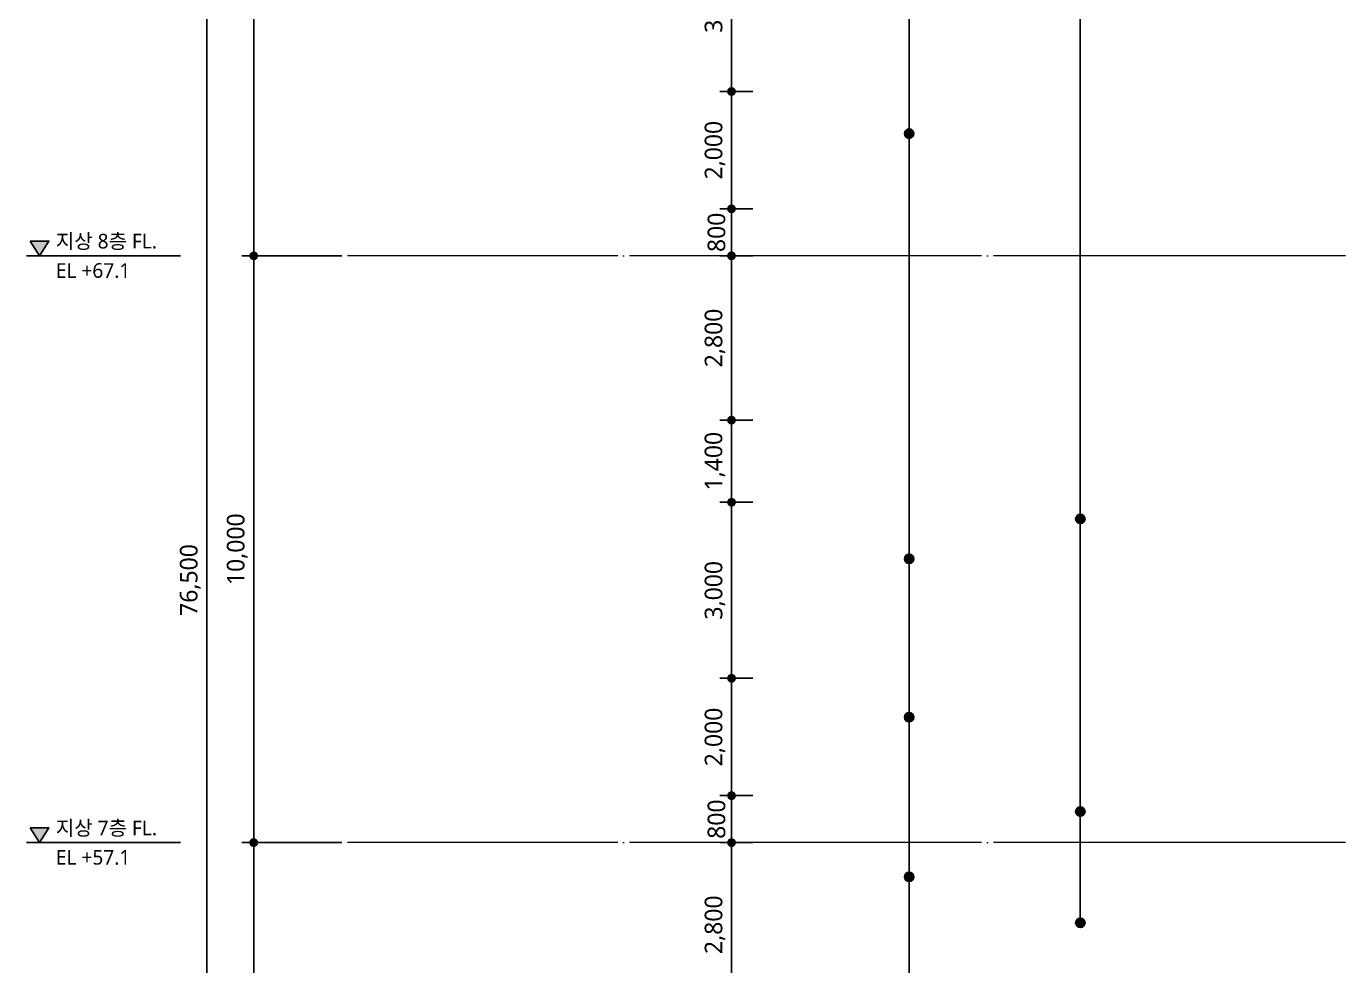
# Model space of a CAD drawing. Header units: millimetres. Extents: x -420989 to -259189, y -1306565 to -1134794.
# Drawn here: x -315923 to -293450, y -1168841 to -1152834 of the extents above; entities that cross this region are included whole.
import ezdxf

# ---------------------------------------------------------------- set-up
doc = ezdxf.new("R2010")
doc.units = ezdxf.units.MM
doc.header["$LTSCALE"] = 100
doc.header["$MEASUREMENT"] = 0
doc.linetypes.add('CEN', pattern=[62, 60, -1, 0, -1])
doc.layers.get('0').update_dxf_attribs({"linetype": 'CONTINUOUS'})
for name, color, linetype in [('7-지시선', 7, 'CONTINUOUS'), ('A-DIMS', 7, 'CONTINUOUS'), ('SYMB', 7, 'CONTINUOUS'), ('TEXT', 4, 'CONTINUOUS')]:
    doc.layers.add(name, color=color, linetype=linetype)
for name, color, linetype, lineweight in [('A-AXIS-LINE', 1, 'CEN', 15), ('A-MKXX-SYMB', 7, 'CONTINUOUS', 25), ('A-XXXX-SYMB', 7, 'CONTINUOUS', 25)]:
    doc.layers.add(name, color=color, linetype=linetype, lineweight=lineweight)
doc.styles.add('HY울릉도L', font='')
doc.styles.add('맑은고딕', font='malgun.ttf')
doc.styles.get('HY울릉도L').set_extended_font_data('HYwulM')
doc.dimstyles.new('CDIM', dxfattribs={"dimtxt": 3, "dimasz": 1.5, "dimexe": 2, "dimexo": 1, "dimgap": 1, "dimtad": 1, "dimdec": 0, "dimrnd": 0.5, "dimzin": 0, "dimdsep": 32, "dimlunit": 6, "dimtxsty": 'HY울릉도L', "dimblk1": '_CIDOT', "dimblk2": '_CIDOT', "dimsah": 1, "dimcen": 5.5, "dimclrd": 2, "dimclre": 2, "dimclrt": 7, "dimadec": 0, "dimazin": 0, "dimtfac": 1, "dimtdec": 0, "dimtix": 1, "dimtmove": 2, "dimatfit": 1, "dimldrblk": '_CIDOT', "dimfxl": 1, "dimtolj": 1, "dimtzin": 0, "dimlwd": -1, "dimarcsym": 0})

# ---------------------------------------------------------------- blocks, each defined once
blk = doc.blocks.new('_CIDOT')
at = {"color": 0, "linetype": 'ByBlock'}
blk.add_line((2, 0), (-1, 0), dxfattribs=at)
at = {"color": 0, "linetype": 'ByBlock', "const_width": 0.5}
blk.add_lwpolyline([(-0.25, 0, 1), (0.25, 0, 1)], format="xyb", close=True, dxfattribs=at)
blk = doc.blocks.new('*D84')
at = {"layer": 'A-DIMS', "lineweight": -2, "transparency": 16777216}
for p, q in [((-303550, -1166744), (-304111, -1166744)), ((-303550, -1169544), (-304111, -1169544))]:
    blk.add_line(p, q, dxfattribs=at)
at = {"layer": 'A-DIMS', "transparency": 16777216}
blk.add_line((-303911, -1169394), (-303911, -1166894), dxfattribs=at)
at = {"layer": 'A-DIMS', "transparency": 16777216, "xscale": 150, "yscale": 150, "zscale": 150}
for p, rotation in [((-303911, -1166744), 90), ((-303911, -1169544), 270)]:
    blk.add_blockref('_CIDOT', p, dxfattribs=dict(at, rotation=rotation))
at = {"layer": 'A-DIMS', "color": 3, "transparency": 16777216, "insert": (-304191, -1168144), "char_height": 300, "attachment_point": 5, "rotation": 90, "style": '맑은고딕'}
blk.add_mtext('\\A1;2,800', dxfattribs=at)
blk = doc.blocks.new('*D85')
at = {"layer": 'A-DIMS', "lineweight": -2, "transparency": 16777216}
for p, q in [((-303550, -1163944), (-304111, -1163944)), ((-303550, -1165944), (-304111, -1165944))]:
    blk.add_line(p, q, dxfattribs=at)
at = {"layer": 'A-DIMS', "transparency": 16777216}
blk.add_line((-303911, -1164094), (-303911, -1165794), dxfattribs=at)
at = {"layer": 'A-DIMS', "transparency": 16777216, "xscale": 150, "yscale": 150, "zscale": 150}
for p, rotation in [((-303911, -1163944), 89.99934911765662), ((-303911, -1165944), 269.9993491176566)]:
    blk.add_blockref('_CIDOT', p, dxfattribs=dict(at, rotation=rotation))
at = {"layer": 'A-DIMS', "color": 3, "transparency": 16777216, "insert": (-304191, -1164944), "char_height": 300, "attachment_point": 5, "rotation": 89.9993, "style": '맑은고딕'}
blk.add_mtext('\\A1;2,000', dxfattribs=at)
blk = doc.blocks.new('*D87')
at = {"layer": 'A-DIMS', "lineweight": -2, "transparency": 16777216}
for p, q in [((-303550, -1160944), (-304111, -1160944)), ((-303550, -1163944), (-304111, -1163944))]:
    blk.add_line(p, q, dxfattribs=at)
at = {"layer": 'A-DIMS', "transparency": 16777216}
blk.add_line((-303911, -1161094), (-303911, -1163794), dxfattribs=at)
at = {"layer": 'A-DIMS', "transparency": 16777216, "xscale": 150, "yscale": 150, "zscale": 150}
for p, rotation in [((-303911, -1160944), 89.99934911765662), ((-303911, -1163944), 269.9993491176566)]:
    blk.add_blockref('_CIDOT', p, dxfattribs=dict(at, rotation=rotation))
at = {"layer": 'A-DIMS', "color": 3, "transparency": 16777216, "insert": (-304191, -1162444), "char_height": 300, "attachment_point": 5, "rotation": 89.9993, "style": '맑은고딕'}
blk.add_mtext('\\A1;3,000', dxfattribs=at)
blk = doc.blocks.new('*D88')
at = {"layer": 'A-DIMS', "lineweight": -2, "transparency": 16777216}
for p, q in [((-303550, -1159544), (-304111, -1159544)), ((-303550, -1160944), (-304111, -1160944))]:
    blk.add_line(p, q, dxfattribs=at)
at = {"layer": 'A-DIMS', "transparency": 16777216}
blk.add_line((-303911, -1159694), (-303911, -1160794), dxfattribs=at)
at = {"layer": 'A-DIMS', "transparency": 16777216, "xscale": 150, "yscale": 150, "zscale": 150}
for p, rotation in [((-303911, -1159544), 89.99934911765662), ((-303911, -1160944), 269.9993491176566)]:
    blk.add_blockref('_CIDOT', p, dxfattribs=dict(at, rotation=rotation))
at = {"layer": 'A-DIMS', "color": 3, "transparency": 16777216, "insert": (-304192, -1160244), "char_height": 300, "attachment_point": 5, "rotation": 89.9993, "style": '맑은고딕'}
blk.add_mtext('\\A1;1,400', dxfattribs=at)
blk = doc.blocks.new('*D89')
at = {"layer": 'A-DIMS', "lineweight": -2, "transparency": 16777216}
for p, q in [((-303550, -1156744), (-304111, -1156744)), ((-303550, -1159544), (-304111, -1159544))]:
    blk.add_line(p, q, dxfattribs=at)
at = {"layer": 'A-DIMS', "transparency": 16777216}
blk.add_line((-303911, -1159394), (-303911, -1156894), dxfattribs=at)
at = {"layer": 'A-DIMS', "transparency": 16777216, "xscale": 150, "yscale": 150, "zscale": 150}
for p, rotation in [((-303911, -1156744), 90), ((-303911, -1159544), 270)]:
    blk.add_blockref('_CIDOT', p, dxfattribs=dict(at, rotation=rotation))
at = {"layer": 'A-DIMS', "color": 3, "transparency": 16777216, "insert": (-304191, -1158144), "char_height": 300, "attachment_point": 5, "rotation": 90, "style": '맑은고딕'}
blk.add_mtext('\\A1;2,800', dxfattribs=at)
blk = doc.blocks.new('*D90')
at = {"layer": 'A-DIMS', "lineweight": -2, "transparency": 16777216}
for p, q in [((-303550, -1153944), (-304111, -1153944)), ((-303550, -1155944), (-304111, -1155944))]:
    blk.add_line(p, q, dxfattribs=at)
at = {"layer": 'A-DIMS', "transparency": 16777216}
blk.add_line((-303911, -1154094), (-303911, -1155794), dxfattribs=at)
at = {"layer": 'A-DIMS', "transparency": 16777216, "xscale": 150, "yscale": 150, "zscale": 150}
for p, rotation in [((-303911, -1153944), 89.99934911765662), ((-303911, -1155944), 269.9993491176566)]:
    blk.add_blockref('_CIDOT', p, dxfattribs=dict(at, rotation=rotation))
at = {"layer": 'A-DIMS', "color": 3, "transparency": 16777216, "insert": (-304191, -1154944), "char_height": 300, "attachment_point": 5, "rotation": 89.9993, "style": '맑은고딕'}
blk.add_mtext('\\A1;2,000', dxfattribs=at)
blk = doc.blocks.new('*D91')
at = {"layer": 'A-DIMS', "lineweight": -2, "transparency": 16777216}
for p, q in [((-303550, -1150944), (-304111, -1150944)), ((-303550, -1153944), (-304111, -1153944))]:
    blk.add_line(p, q, dxfattribs=at)
at = {"layer": 'A-DIMS', "transparency": 16777216}
blk.add_line((-303911, -1151094), (-303911, -1153794), dxfattribs=at)
at = {"layer": 'A-DIMS', "transparency": 16777216, "xscale": 150, "yscale": 150, "zscale": 150}
for p, rotation in [((-303911, -1150944), 89.99934911765662), ((-303911, -1153944), 269.9993491176566)]:
    blk.add_blockref('_CIDOT', p, dxfattribs=dict(at, rotation=rotation))
at = {"layer": 'A-DIMS', "color": 3, "transparency": 16777216, "insert": (-304191, -1152444), "char_height": 300, "attachment_point": 5, "rotation": 89.9993, "style": '맑은고딕'}
blk.add_mtext('\\A1;3,000', dxfattribs=at)
blk = doc.blocks.new('ARROW2')
blk.add_lwpolyline([(-1, 0.87), (-0.26, 0), (-1, -0.87), (-0.85, -1), (0, 0), (-0.85, 1)], close=True)
for points in [[(-1, 0.87), (-0.85, 1), (-0.26, 0), (0, 0)], [(-0.26, 0), (0, 0), (-1, -0.87), (-0.85, -1)]]:
    blk.add_solid(points)
at = {"layer": 'A-XXXX-SYMB'}
blk.add_line((0, 0), (-1, 0), dxfattribs=at)
blk = doc.blocks.new('*D111')
at = {"layer": 'A-DIMS', "lineweight": -2, "transparency": 16777216}
blk.add_line((-310550, -1141494), (-313050, -1141494), dxfattribs=at)
at = {"layer": 'A-DIMS', "transparency": 16777216}
blk.add_line((-312850, -1141644), (-312850, -1182894), dxfattribs=at)
at = {"layer": 'A-DIMS', "transparency": 16777216, "xscale": 150, "yscale": 150, "zscale": 150}
for name, p, rotation in [('_CIDOT', (-312850, -1141494), 90), ('ARROW2', (-312850, -1183044), 270)]:
    blk.add_blockref(name, p, dxfattribs=dict(at, rotation=rotation))
at = {"layer": 'A-DIMS', "color": 3, "transparency": 16777216, "insert": (-313131, -1162269), "char_height": 300, "attachment_point": 5, "rotation": 90, "style": '맑은고딕'}
blk.add_mtext('\\A1;76,500', dxfattribs=at)
blk = doc.blocks.new('*D112')
at = {"layer": 'A-DIMS', "lineweight": -2, "transparency": 16777216}
for p, q in [((-310550, -1166744), (-312250, -1166744)), ((-310550, -1176744), (-312250, -1176744))]:
    blk.add_line(p, q, dxfattribs=at)
at = {"layer": 'A-DIMS', "transparency": 16777216}
blk.add_line((-312050, -1166894), (-312050, -1176594), dxfattribs=at)
at = {"layer": 'A-DIMS', "transparency": 16777216, "xscale": 150, "yscale": 150, "zscale": 150}
for p, rotation in [((-312050, -1166744), 90), ((-312050, -1176744), 270)]:
    blk.add_blockref('_CIDOT', p, dxfattribs=dict(at, rotation=rotation))
at = {"layer": 'A-DIMS', "color": 3, "transparency": 16777216, "insert": (-312331, -1171744), "char_height": 300, "attachment_point": 5, "rotation": 90, "style": '맑은고딕'}
blk.add_mtext('\\A1;10,000', dxfattribs=at)
blk = doc.blocks.new('*D113')
at = {"layer": 'A-DIMS', "lineweight": -2, "transparency": 16777216}
for p, q in [((-310550, -1156744), (-312250, -1156744)), ((-310550, -1166744), (-312250, -1166744))]:
    blk.add_line(p, q, dxfattribs=at)
at = {"layer": 'A-DIMS', "transparency": 16777216}
blk.add_line((-312050, -1156894), (-312050, -1166594), dxfattribs=at)
at = {"layer": 'A-DIMS', "transparency": 16777216, "xscale": 150, "yscale": 150, "zscale": 150}
for p, rotation in [((-312050, -1156744), 90), ((-312050, -1166744), 270)]:
    blk.add_blockref('_CIDOT', p, dxfattribs=dict(at, rotation=rotation))
at = {"layer": 'A-DIMS', "color": 3, "transparency": 16777216, "insert": (-312331, -1161744), "char_height": 300, "attachment_point": 5, "rotation": 90, "style": '맑은고딕'}
blk.add_mtext('\\A1;10,000', dxfattribs=at)
blk = doc.blocks.new('*D116')
at = {"layer": 'A-DIMS', "lineweight": -2, "transparency": 16777216}
for p, q in [((-310550, -1146594), (-312250, -1146594)), ((-310550, -1156744), (-312250, -1156744))]:
    blk.add_line(p, q, dxfattribs=at)
at = {"layer": 'A-DIMS', "transparency": 16777216}
blk.add_line((-312050, -1156594), (-312050, -1146744), dxfattribs=at)
at = {"layer": 'A-DIMS', "transparency": 16777216, "xscale": 150, "yscale": 150, "zscale": 150}
for p, rotation in [((-312050, -1146594), 90), ((-312050, -1156744), 270)]:
    blk.add_blockref('_CIDOT', p, dxfattribs=dict(at, rotation=rotation))
at = {"layer": 'A-DIMS', "color": 3, "transparency": 16777216, "insert": (-312331, -1151669), "char_height": 300, "attachment_point": 5, "rotation": 90, "style": '맑은고딕'}
blk.add_mtext('\\A1;10,150', dxfattribs=at)
blk = doc.blocks.new('입단면LEVEL1')
at = {"layer": 'SYMB', "linetype": 'ByBlock'}
blk.add_line((0, 0), (26.26, 0), dxfattribs=at)
blk.add_lwpolyline([(0.64, 2.5), (2.24, 0), (3.84, 2.5)], close=True, dxfattribs=at)
blk.add_solid([(0.64, 2.5), (3.84, 2.5), (2.24, 0)], dxfattribs=at)
at = {"layer": 'TEXT', "style": '맑은고딕'}
for tag, p in [('층레벨', (5.03, 1.28)), ('LEVEL', (5.85, -2.99))]:
    blk.add_attdef(tag, p, '', height=2.5, dxfattribs=at)
blk = doc.blocks.new('*D157')
at = {"layer": 'A-DIMS', "transparency": 16777216}
for p, q in [((-303911, -1165794), (-303911, -1165644)), ((-303911, -1165944), (-303911, -1166744)), ((-303911, -1166894), (-303911, -1167044))]:
    blk.add_line(p, q, dxfattribs=at)
at = {"layer": 'A-DIMS', "lineweight": -2, "transparency": 16777216}
for p, q in [((-303550, -1165944), (-304111, -1165944)), ((-303550, -1166744), (-304111, -1166744))]:
    blk.add_line(p, q, dxfattribs=at)
at = {"layer": 'A-DIMS', "transparency": 16777216, "xscale": 150, "yscale": 150, "zscale": 150}
for p, rotation in [((-303911, -1165944), 269.9993491176566), ((-303911, -1166744), 89.9993491176566)]:
    blk.add_blockref('_CIDOT', p, dxfattribs=dict(at, rotation=rotation))
at = {"layer": 'A-DIMS', "color": 3, "transparency": 16777216, "insert": (-304166, -1166344), "char_height": 300, "attachment_point": 5, "rotation": 89.9993, "style": '맑은고딕'}
blk.add_mtext('\\A1;800', dxfattribs=at)
blk = doc.blocks.new('*D158')
at = {"layer": 'A-DIMS', "transparency": 16777216}
for p, q in [((-303911, -1155794), (-303911, -1155644)), ((-303911, -1155944), (-303911, -1156744)), ((-303911, -1156894), (-303911, -1157044))]:
    blk.add_line(p, q, dxfattribs=at)
at = {"layer": 'A-DIMS', "lineweight": -2, "transparency": 16777216}
for p, q in [((-303550, -1155944), (-304111, -1155944)), ((-303550, -1156744), (-304111, -1156744))]:
    blk.add_line(p, q, dxfattribs=at)
at = {"layer": 'A-DIMS', "transparency": 16777216, "xscale": 150, "yscale": 150, "zscale": 150}
for p, rotation in [((-303911, -1155944), 269.9993491176566), ((-303911, -1156744), 89.9993491176566)]:
    blk.add_blockref('_CIDOT', p, dxfattribs=dict(at, rotation=rotation))
at = {"layer": 'A-DIMS', "color": 3, "transparency": 16777216, "insert": (-304166, -1156344), "char_height": 300, "attachment_point": 5, "rotation": 89.9993, "style": '맑은고딕'}
blk.add_mtext('\\A1;800', dxfattribs=at)

msp = doc.modelspace()

# ---------------------------------------------------------------- hatches: boundary and pattern name
at = {"layer": 'A-MKXX-SYMB'}
h = msp.add_hatch(color=256, dxfattribs=at)
edge = h.paths.add_edge_path()
edge.add_arc((-300886.1, -1154662.1), 80, 0, 360)
h = msp.add_hatch(color=256, dxfattribs=at)
edge = h.paths.add_edge_path()
edge.add_arc((-297969.3, -1161227.9), 80, 0, 360)
h = msp.add_hatch(color=256, dxfattribs=at)
edge = h.paths.add_edge_path()
edge.add_arc((-300886.1, -1161907.3), 80, 0, 360)
h = msp.add_hatch(color=256, dxfattribs=at)
edge = h.paths.add_edge_path()
edge.add_arc((-300886.1, -1164606.6), 80, 0, 360)
h = msp.add_hatch(color=256, dxfattribs=at)
edge = h.paths.add_edge_path()
edge.add_arc((-297969.3, -1166214.3), 80, 0, 360)
h = msp.add_hatch(color=256, dxfattribs=at)
edge = h.paths.add_edge_path()
edge.add_arc((-300886.1, -1167327.9), 80, 0, 360)
h = msp.add_hatch(color=256, dxfattribs=at)
edge = h.paths.add_edge_path()
edge.add_arc((-297969.3, -1168110.8), 80, 0, 360)

# ---------------------------------------------------------------- linework, layer by layer
at = {"layer": '7-지시선'}
for points in [[(-300886.1, -1181474.4), (-300886.1, -1138360.8), (-301486.1, -1138360.8)], [(-297969.3, -1168110.8), (-297969.3, -1138810.8), (-297369.3, -1138810.8)]]:
    msp.add_lwpolyline(points, dxfattribs=at)
at = {"layer": 'A-AXIS-LINE'}
for p, q in [((-293450.3, -1156744.2), (-310450.3, -1156744.2)), ((-293450.3, -1166744.2), (-310450.3, -1166744.2))]:
    msp.add_line(p, q, dxfattribs=at)
at = {"layer": 'A-MKXX-SYMB'}
for centre in [(-300886.1, -1154662.1), (-297969.3, -1161227.9), (-300886.1, -1161907.3), (-300886.1, -1164606.6), (-297969.3, -1166214.3), (-300886.1, -1167327.9), (-297969.3, -1168110.8)]:
    msp.add_circle(centre, 80, dxfattribs=at)

# ---------------------------------------------------------------- block references
at = {"layer": 'TEXT'}
ref = msp.add_blockref('입단면LEVEL1', (-315922.7, -1156744.2), dxfattribs=dict(at, xscale=100, yscale=100, zscale=100))
ref.add_attrib('층레벨', ' 지상 8층 FL.', (-315506, -1156619.2, 0), dxfattribs={"height": 250, "style": '맑은고딕'})
ref.add_attrib('LEVEL', ' EL +67.1', (-315506, -1157119.2, 0), dxfattribs={"height": 250, "style": '맑은고딕'})
ref = msp.add_blockref('입단면LEVEL1', (-315922.7, -1166744.2), dxfattribs=dict(at, xscale=100, yscale=100, zscale=100))
ref.add_attrib('층레벨', ' 지상 7층 FL.', (-315506, -1166619.2, 0), dxfattribs={"height": 250, "style": '맑은고딕'})
ref.add_attrib('LEVEL', ' EL +57.1', (-315506, -1167119.2, 0), dxfattribs={"height": 250, "style": '맑은고딕'})

# ---------------------------------------------------------------- dimensions: what is measured, and where the dimension line sits
at = {"layer": 'A-DIMS'}
dim = msp.add_linear_dim(base=(-312850.3, -1183044.2), p1=(-310450.3, -1141494.2), p2=(-310450.3, -1183044.2), angle=270, text='76,500', dimstyle='CDIM', override={"dimscale": 100, "dimtxsty": '맑은고딕', "dimblk2": 'ARROW2', "dimse2": 1, "dimclrd": 256, "dimclre": 256, "dimclrt": 3}, dxfattribs=at)
dim.commit()
dim.dimension.update_dxf_attribs({"geometry": '*D111', "text_midpoint": (-313130.5, -1162269.2)})
for base, p1, p2, angle, picture, middle in [((-312050.3, -1146594.2), (-310450.3, -1156744.2), (-310450.3, -1146594.2), 90, '*D116', (-312331.3, -1151669.2)), ((-303910.9, -1153944.2), (-303450.3, -1150944.2), (-303450.3, -1153944.3), 269.99935, '*D91', (-304191, -1152444.2)), ((-303910.9, -1155944.2), (-303450.3, -1153944.2), (-303450.3, -1155944.2), 269.99935, '*D90', (-304191, -1154944.2)), ((-303910.9, -1156744.2), (-303450.3, -1155944.2), (-303450.3, -1156744.2), 269.99935, '*D158', (-304165.9, -1156344.2)), ((-312050.3, -1166744.2), (-310450.3, -1156744.2), (-310450.3, -1166744.2), 270, '*D113', (-312331.3, -1161744.2)), ((-303910.9, -1156744.2), (-303450.3, -1159544.2), (-303450.3, -1156744.2), 90, '*D89', (-304191.1, -1158144.2)), ((-303910.9, -1160944.2), (-303450.3, -1159544.2), (-303450.3, -1160944.3), 269.99935, '*D88', (-304191.9, -1160244.2)), ((-303910.9, -1163944.2), (-303450.3, -1160944.3), (-303450.3, -1163944.2), 269.99935, '*D87', (-304191, -1162444.2)), ((-303910.9, -1165944.2), (-303450.3, -1163944.2), (-303450.3, -1165944.2), 269.99935, '*D85', (-304191, -1164944.2)), ((-303910.9, -1166744.2), (-303450.3, -1165944.2), (-303450.3, -1166744.2), 269.99935, '*D157', (-304165.9, -1166344.2)), ((-312050.3, -1176744.2), (-310450.3, -1166744.2), (-310450.3, -1176744.2), 270, '*D112', (-312331.3, -1171744.2)), ((-303910.9, -1166744.2), (-303450.3, -1169544.2), (-303450.3, -1166744.2), 90, '*D84', (-304191.1, -1168144.2))]:
    dim = msp.add_linear_dim(base=base, p1=p1, p2=p2, angle=angle, dimstyle='CDIM', override={"dimscale": 100, "dimtxsty": '맑은고딕', "dimclrd": 256, "dimclre": 256, "dimclrt": 3}, dxfattribs=at)
    dim.commit()
    dim.dimension.update_dxf_attribs({"geometry": picture, "text_midpoint": middle})

doc.saveas('drawing.dxf')
